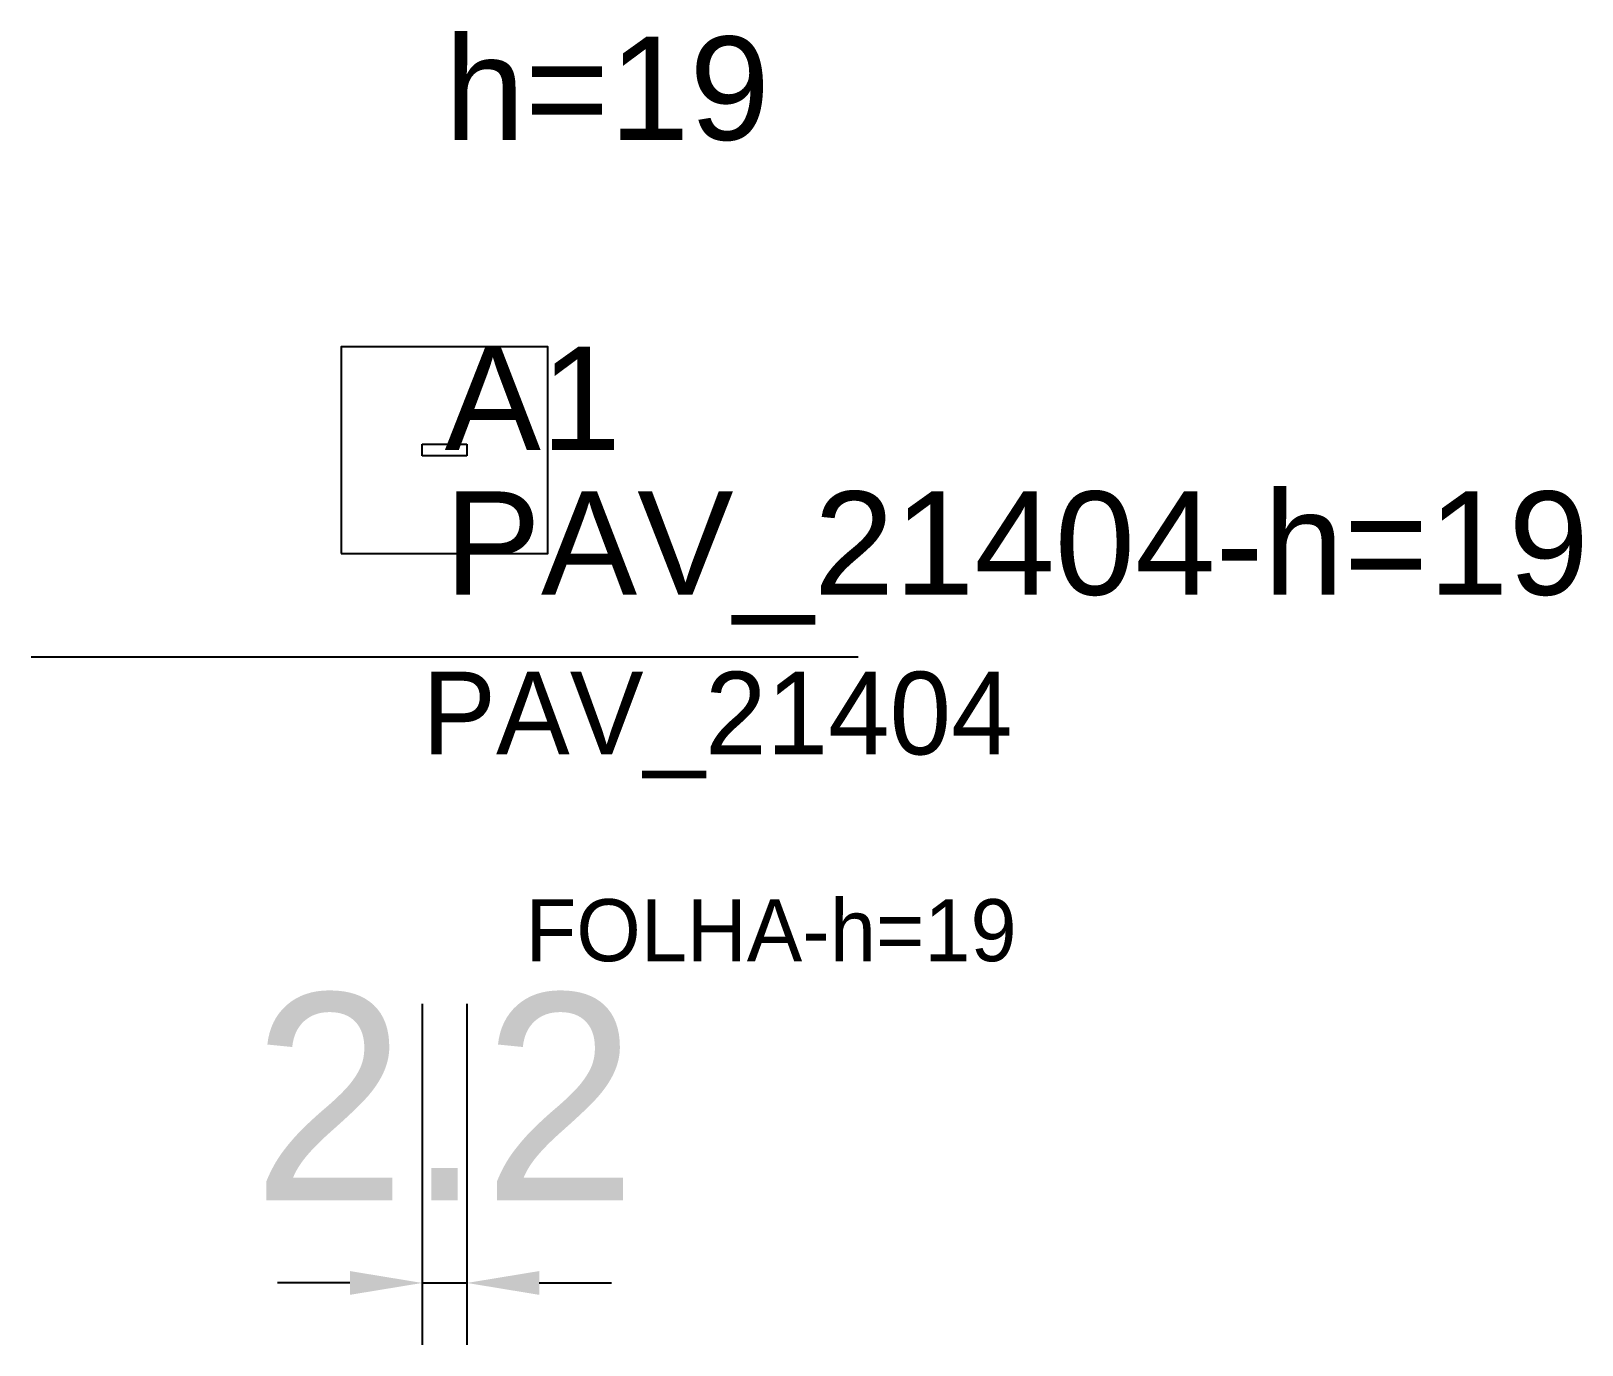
# Model space of a CAD drawing. Header units: metres. Extents: x 203.3 to 278.3, y 157.9 to 221.5.
import ezdxf

# ---------------------------------------------------------------- set-up
doc = ezdxf.new("R2010")
doc.units = ezdxf.units.M
for name, color, linetype in [('3', 3, 'CONTINUOUS'), ('AUX00', 7, 'CONTINUOUS'), ('COTA', 241, 'CONTINUOUS'), ('FOLHA', 255, 'CONTINUOUS'), ('Hachura', 251, 'CONTINUOUS'), ('NOMENCLATURA', 7, 'CONTINUOUS'), ('Nível', 160, 'CONTINUOUS'), ('Painéis', 200, 'CONTINUOUS'), ('Pilares', 5, 'CONTINUOUS'), ('SARR_2.2x7', 40, 'CONTINUOUS')]:
    doc.layers.add(name, color=color, linetype=linetype)
doc.styles.add('ARIAL', font='Arial.ttf')
doc.styles.add('STR_STANDARD', font='arial.ttf')
doc.dimstyles.new('EZ DXF', dxfattribs={"dimtxt": 10, "dimasz": 3.5, "dimexe": 3, "dimexo": 1.5, "dimgap": 1, "dimtad": 1, "dimdec": 1, "dimdsep": 46, "dimcen": 2.5, "dimazin": 3, "dimtfac": 1, "dimtmove": 0, "dimatfit": 3})

msp = doc.modelspace()

# ---------------------------------------------------------------- hatches: boundary and pattern name
at = {"layer": 'Hachura'}
h = msp.add_hatch(dxfattribs=at)
h.set_pattern_fill('ANSI31', scale=50)
h.paths.add_polyline_path([(222.2, 201.5), (224.36, 201.5), (224.36, 200.94), (222.2, 200.94)])
h = msp.add_hatch(dxfattribs=at)
h.set_pattern_fill('ANSI31', scale=50)
h.paths.add_polyline_path([(222.2, 201.5), (224.36, 201.5), (224.36, 200.94), (222.2, 200.94)])

# ---------------------------------------------------------------- linework, layer by layer
at = {"layer": 'Painéis', "color": 200}
for p, q in [((222.2, 201.5), (224.36, 201.5)), ((222.2, 200.94), (222.2, 201.5)), ((222.2, 201.5), (224.36, 201.5)), ((222.2, 200.94), (222.2, 201.5)), ((224.36, 201.5), (224.36, 200.94)), ((224.36, 201.5), (224.36, 200.94)), ((224.36, 200.94), (222.2, 200.94)), ((224.36, 200.94), (222.2, 200.94))]:
    msp.add_line(p, q, dxfattribs=at)
at = {"layer": 'Pilares'}
msp.add_lwpolyline([(218.28, 196.22), (228.28, 196.22), (228.28, 206.22), (218.28, 206.22)], close=True, dxfattribs=at)
msp.add_lwpolyline([(218.28, 196.22), (228.28, 196.22), (228.28, 206.22), (218.28, 206.22)], close=True, dxfattribs=at)
at = {"layer": 'SARR_2.2x7'}
msp.add_line((203.28, 191.22), (243.28, 191.22), dxfattribs=at)
msp.add_line((203.28, 191.22), (243.28, 191.22), dxfattribs=at)

# ---------------------------------------------------------------- texts
at = {"layer": '3', "style": 'STR_STANDARD'}
msp.add_text('A1', height=5, dxfattribs=at).set_placement((223.28, 201.22))
msp.add_text('A1', height=5, dxfattribs=at).set_placement((223.28, 201.22))
at = {"layer": 'AUX00', "style": 'STR_STANDARD'}
msp.add_text('PAV_21404-h=19', height=5, dxfattribs=at).set_placement((223.28, 194.22))
msp.add_text('PAV_21404-h=19', height=5, dxfattribs=at).set_placement((223.28, 194.22))
at = {"layer": 'FOLHA'}
msp.add_text('FOLHA-h=19', height=3, dxfattribs=at).set_placement((227.2, 176.5))
msp.add_text('FOLHA-h=19', height=3, dxfattribs=at).set_placement((227.2, 176.5))
at = {"layer": 'NOMENCLATURA', "insert": (223.28, 221.22), "char_height": 5, "attachment_point": 1, "style": 'ARIAL'}
msp.add_mtext('h=19', dxfattribs=at)
msp.add_mtext('h=19', dxfattribs=at)
at = {"layer": 'Nível'}
msp.add_text('PAV_21404', height=4, dxfattribs=at).set_placement((222.2, 186.5))
msp.add_text('PAV_21404', height=4, dxfattribs=at).set_placement((222.2, 186.5))

# ---------------------------------------------------------------- dimensions: what is measured, and where the dimension line sits
at = {"layer": 'COTA'}
msp.add_linear_dim(base=(222.2, 160.94), p1=(222.2, 175.94), p2=(224.36, 175.94), dimstyle='EZ DXF', dxfattribs=at).render()
msp.add_linear_dim(base=(222.2, 160.94), p1=(222.2, 175.94), p2=(224.36, 175.94), dimstyle='EZ DXF', dxfattribs=at).render()

doc.saveas('drawing.dxf')
